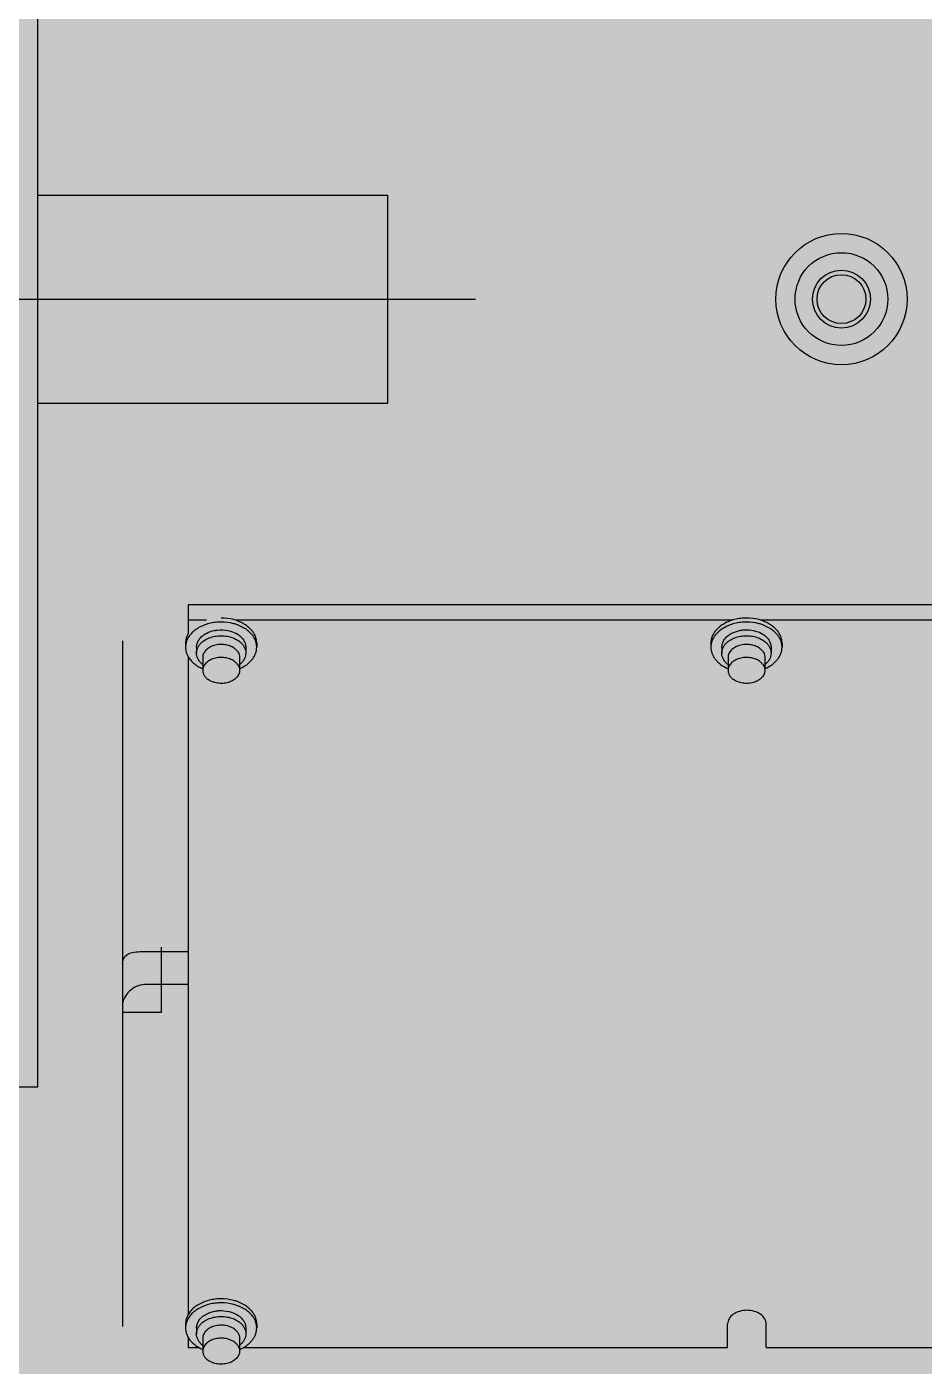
# Model space of a CAD drawing. Header units: millimetres. Extents: x -18489 to 17339, y -1599 to 10961.
# Drawn here: x -16841.79 to -16815.78, y 1558.22 to 1597.05 of the extents above; entities that cross this region are included whole.
import ezdxf

# ---------------------------------------------------------------- set-up
doc = ezdxf.new("R2010")
doc.units = ezdxf.units.MM
for name, color, linetype in [('188K-SM-03-F10-MECH-EQ-Y2257103$0$0 Xref', 8, 'Continuous'), ('188K-SM-03-F10-MECH-EQ-Y2257103$0$M-EQU-FOUNDATION', 8, 'Continuous'), ('188K-SM-03-F10-MECH-EQ-Y2257103$0$Micron CUP L10 HVAC EQU$0$M-MECH-EQU', 136, 'Continuous'), ('188K-SM-03-F10-MECH-EQ-Y2257103$0$Micron CUP L10 HVAC EQU$0$M-PHASE1 AREA', 252, 'Continuous')]:
    doc.layers.add(name, color=color, linetype=linetype)
pattern_1 = [(50, (4473.52, 709.2), (54.6554, -4.78173), [5.715, -62.865]), (355, (4473.52, 709.2), (-10.57303, 57.31705), [4.572, -50.29218]), (100.45144, (4478.076, 708.8), (44.08237, 52.53533), [4.857, -53.42707]), (46.1842, (4473.52, 724.44), (81.32371, -12.6127), [8.5725, -94.2975]), (96.63556, (4480.3, 723.39), (71.22124, 74.22784), [7.2855, -80.14068]), (351.18415, (4473.52, 724.44), (71.22124, 74.22784), [6.858, -75.43792]), (21, (4481.14, 720.63), (45.48432, -30.67956), [5.715, -62.865]), (326, (4481.14, 720.63), (18.54061, 55.25639), [4.572, -50.292]), (71.45144, (4484.93, 718.07), (64.02493, 24.57683), [4.857, -53.42698]), (37.5, (4473.521, 709.2), (0.926581, 25.366512), [0, -49.6824, 0, -51.054, 0, -50.4825]), (7.5, (4473.52, 709.2), (20.0459, 30.054172), [0, -29.1084, 0, -48.5394, 0, -19.2405]), (327.5, (4456.529, 709.2), (40.677179, -1.718623), [0, -19.05, 0, -59.436, 0, -78.867]), (317.5, (4448.91, 709.2), (44.438754, 7.62795), [0, -24.765, 0, -39.4716, 0, -56.007])]

# ---------------------------------------------------------------- blocks, each defined once
blk = doc.blocks.new('188K-SM-03-F10-MECH-EQ-Y2257103$0$Micron CUP L10 HVAC EQU$0$A$C0c53ceb0')
at = {"layer": '188K-SM-03-F10-MECH-EQ-Y2257103$0$Micron CUP L10 HVAC EQU$0$M-PHASE1 AREA'}
for p, q in [((-6983.23339, 6489.0456), (-6983.23339, 6945.7832)), ((-6983.23339, 6747.54639), (-6881.73614, 6747.54639)), ((-6881.73614, 6687.28241), (-6881.73614, 6747.54639)), ((-8502.13966, 6717.4144), (-6856.36183, 6717.4144)), ((-6983.23339, 6687.28241), (-6881.73614, 6687.28241)), ((-6616.0818, 6628.78173), (-6939.591, 6628.78173)), ((-6939.591, 6628.78173), (-6939.591, 6620.42306)), ((-6934.32665, 6624.29633), (-6939.591, 6624.29633)), ((-6782.08703, 6624.29633), (-6925.8254, 6624.29633)), ((-6629.8474, 6624.29633), (-6773.58578, 6624.29633)), ((-6958.62096, 6618.37835), (-6958.62096, 6419.57979)), ((-6940.38392, 6617.65794), (-6940.38392, 6616.49173)), ((-6919.76814, 6617.65794), (-6919.76814, 6616.49173)), ((-6788.1443, 6617.65794), (-6788.1443, 6616.49173)), ((-6767.52851, 6617.65794), (-6767.52851, 6616.49173)), ((-6939.591, 6613.7266), (-6939.591, 6423.06533)), ((-6937.20592, 6616.49173), (-6937.20592, 6614.78728)), ((-6935.40442, 6613.53136), (-6935.40442, 6609.76363)), ((-6924.74764, 6613.53136), (-6924.74764, 6609.76363)), ((-6922.94614, 6616.49173), (-6922.94614, 6614.78728)), ((-6784.96629, 6616.49173), (-6784.96629, 6614.78728)), ((-6783.16479, 6613.53136), (-6783.16479, 6609.76363)), ((-6772.50802, 6613.53136), (-6772.50802, 6609.76363)), ((-6770.70651, 6616.49173), (-6770.70651, 6614.78728)), ((-6952.27764, 6528.26458), (-6939.591, 6528.26458)), ((-6947.32985, 6510.54502), (-6947.32985, 6529.57497)), ((-6939.591, 6518.66437), (-6952.27764, 6518.66437)), ((-6947.32985, 6510.54502), (-6958.62096, 6510.54502)), ((-6989.57697, 6489.0456), (-6983.23339, 6489.0456)), ((-6940.38392, 6420.30021), (-6940.38392, 6419.134)), ((-6937.20592, 6419.134), (-6937.20592, 6417.42955)), ((-6922.94614, 6419.134), (-6922.94614, 6417.42955)), ((-6919.76814, 6420.30021), (-6919.76814, 6419.134)), ((-6783.29166, 6413.48239), (-6783.29166, 6420.30021)), ((-6772.12742, 6413.48239), (-6772.12742, 6420.30021)), ((-6939.591, 6416.36887), (-6939.591, 6413.48239)), ((-6935.40442, 6416.17363), (-6935.40442, 6412.4059)), ((-6924.74764, 6416.17363), (-6924.74764, 6412.4059)), ((-6939.591, 6413.48239), (-6936.55589, 6413.48239)), ((-6923.59616, 6413.48239), (-6783.29166, 6413.48239)), ((-6772.12742, 6413.48239), (-6718.42375, 6413.48239))]:
    blk.add_line(p, q, dxfattribs=at)
for radius in [19.02995, 13.44783, 8.39855, 7.07914]:
    blk.add_circle((-6750.30641, 6717.4133), radius, dxfattribs=at)
for centre, radius, start, end in [((-6931.70035, 6613.47426), 5.95503, 129.8564856, 130.8291454), ((-6928.92646, 6614.54845), 6.74451, 54.7555958, 57.5184151), ((-6928.65241, 6613.23138), 6.26999, 49.0507763, 54.7580849), ((-6928.34703, 6613.59384), 5.79609, 46.6106165, 48.9824614), ((-6928.19396, 6613.75729), 5.57216, 45.2832366, 46.5998895), ((-6779.53627, 6613.56227), 5.83906, 129.8408753, 132.6766715), ((-6779.39252, 6613.39253), 6.06149, 128.88864, 129.8562715), ((-6776.68683, 6614.54845), 6.74451, 54.7555958, 57.5184151), ((-6775.98216, 6613.72837), 5.61228, 45.6272029, 46.99343), ((-6775.91722, 6613.79514), 5.51914, 45.2805899, 45.6243518), ((-6928.92646, 6417.19072), 6.74451, 54.7555958, 57.5184151), ((-6931.77589, 6416.20454), 5.83906, 129.8408753, 132.6766715), ((-6931.63215, 6416.0348), 6.06149, 128.88864, 129.8562715), ((-6928.22178, 6416.37064), 5.61228, 45.6272029, 46.99343), ((-6928.15684, 6416.43741), 5.51914, 45.2805899, 45.6243518), ((-6930.88173, 6423.49144), 11.52164, 244.948865, 246.842348), ((-6931.62513, 6418.83221), 6.07203, 229.7327655, 231.3009778), ((-6929.25921, 6423.46483), 11.4928, 293.1588691, 296.1903204), ((-6928.37631, 6418.65259), 5.8377, 308.5389586, 313.6285733)]:
    blk.add_arc(centre, radius, start, end, dxfattribs=at)
for points, knots in [([(-6925.30724, 6624.11979), (-6925.67809, 6624.25664), (-6927.22251, 6624.74356), (-6928.85327, 6624.94671), (-6930.07603, 6624.94671)], [0, 0, 0, 0, 0.244303598, 1, 1, 1, 1]), ([(-6777.8364, 6624.94671), (-6778.24891, 6624.94671), (-6779.86567, 6624.87827), (-6781.47431, 6624.53709), (-6782.6052, 6624.11979)], [0, 0, 0, 0, 0.254957247, 1, 1, 1, 1]), ([(-6773.06761, 6624.11979), (-6773.43847, 6624.25664), (-6774.98289, 6624.74356), (-6776.61364, 6624.94671), (-6777.8364, 6624.94671)], [0, 0, 0, 0, 0.244303598, 1, 1, 1, 1]), ([(-6934.84482, 6622.95358), (-6935.36572, 6622.76137), (-6936.35769, 6622.31739), (-6937.69101, 6621.45904), (-6938.7968, 6620.44742), (-6939.37535, 6619.66639), (-6939.61013, 6619.26242)], [0, 0, 0, 0, 0.271324072, 0.528954938, 0.771670897, 1, 1, 1, 1]), ([(-6930.07603, 6623.78051), (-6930.48853, 6623.78051), (-6932.1053, 6623.71207), (-6933.71393, 6623.37089), (-6934.84482, 6622.95358)], [0, 0, 0, 0, 0.254957247, 1, 1, 1, 1]), ([(-6934.8431, 6620.24075), (-6934.64214, 6620.36852), (-6933.77713, 6620.85763), (-6932.8203, 6621.17664), (-6932.08153, 6621.32976)], [0, 0, 0, 0, 0.239908505, 1, 1, 1, 1]), ([(-6932.08153, 6621.32976), (-6931.76044, 6621.39631), (-6930.45932, 6621.59664), (-6929.11812, 6621.53801), (-6928.14933, 6621.34576)], [0, 0, 0, 0, 0.249250523, 1, 1, 1, 1]), ([(-6925.30724, 6622.95358), (-6925.67809, 6623.09043), (-6927.22251, 6623.57735), (-6928.85327, 6623.78051), (-6930.07603, 6623.78051)], [0, 0, 0, 0, 0.244303598, 1, 1, 1, 1]), ([(-6928.14933, 6621.34576), (-6927.88883, 6621.29406), (-6926.89679, 6621.05389), (-6925.94152, 6620.64353), (-6925.30446, 6620.23787)], [0, 0, 0, 0, 0.260157378, 1, 1, 1, 1]), ([(-6919.76814, 6617.65794), (-6919.76814, 6617.98943), (-6919.83339, 6618.66011), (-6920.12367, 6619.6413), (-6920.59973, 6620.58325), (-6921.25111, 6621.46803), (-6922.06487, 6622.28026), (-6923.37108, 6623.26696), (-6924.50836, 6623.825), (-6925.30724, 6624.11979)], [0, 0, 0, 0, 0.109955226, 0.22189253, 0.337552064, 0.458254815, 0.584817439, 0.717546671, 1, 1, 1, 1]), ([(-6919.76814, 6616.49173), (-6919.76814, 6616.82322), (-6919.83339, 6617.4939), (-6920.12367, 6618.4751), (-6920.59973, 6619.41705), (-6921.25111, 6620.30183), (-6922.06487, 6621.11406), (-6923.37108, 6622.10076), (-6924.50836, 6622.65879), (-6925.30724, 6622.95358)], [0, 0, 0, 0, 0.109955226, 0.22189253, 0.337552064, 0.458254815, 0.584817439, 0.717546671, 1, 1, 1, 1]), ([(-6782.6052, 6624.11979), (-6783.40407, 6623.825), (-6784.54136, 6623.26696), (-6785.84756, 6622.28026), (-6786.66132, 6621.46803), (-6787.3127, 6620.58325), (-6787.78876, 6619.6413), (-6788.07904, 6618.66011), (-6788.1443, 6617.98943), (-6788.1443, 6617.65794)], [0, 0, 0, 0, 0.282453329, 0.415182561, 0.541745185, 0.662447936, 0.77810747, 0.890044774, 1, 1, 1, 1]), ([(-6782.6052, 6622.95358), (-6783.40407, 6622.65879), (-6784.54136, 6622.10076), (-6785.84756, 6621.11406), (-6786.66132, 6620.30183), (-6787.3127, 6619.41705), (-6787.78876, 6618.4751), (-6788.07904, 6617.4939), (-6788.1443, 6616.82322), (-6788.1443, 6616.49173)], [0, 0, 0, 0, 0.282453329, 0.415182561, 0.541745185, 0.662447936, 0.77810747, 0.890044774, 1, 1, 1, 1]), ([(-6777.8364, 6623.78051), (-6778.24891, 6623.78051), (-6779.86567, 6623.71207), (-6781.47431, 6623.37089), (-6782.6052, 6622.95358)], [0, 0, 0, 0, 0.254957247, 1, 1, 1, 1]), ([(-6782.60347, 6620.24075), (-6782.38205, 6620.38154), (-6781.42344, 6620.91697), (-6780.35551, 6621.24593), (-6779.53366, 6621.38839)], [0, 0, 0, 0, 0.23929935, 1, 1, 1, 1]), ([(-6779.53366, 6621.38839), (-6779.20283, 6621.44573), (-6777.8716, 6621.6058), (-6776.50706, 6621.49837), (-6775.53086, 6621.26246)], [0, 0, 0, 0, 0.250558288, 1, 1, 1, 1]), ([(-6773.06761, 6622.95358), (-6773.43847, 6623.09043), (-6774.98289, 6623.57735), (-6776.61364, 6623.78051), (-6777.8364, 6623.78051)], [0, 0, 0, 0, 0.244303598, 1, 1, 1, 1]), ([(-6775.53086, 6621.26246), (-6775.30587, 6621.20808), (-6774.44692, 6620.96644), (-6773.62228, 6620.59284), (-6773.06484, 6620.23787)], [0, 0, 0, 0, 0.259403393, 1, 1, 1, 1]), ([(-6767.52851, 6617.65794), (-6767.52851, 6617.98943), (-6767.59376, 6618.66011), (-6767.88404, 6619.6413), (-6768.36011, 6620.58325), (-6769.01149, 6621.46803), (-6769.82525, 6622.28026), (-6771.13145, 6623.26696), (-6772.26873, 6623.825), (-6773.06761, 6624.11979)], [0, 0, 0, 0, 0.109955226, 0.22189253, 0.337552064, 0.458254815, 0.584817439, 0.717546671, 1, 1, 1, 1]), ([(-6767.52851, 6616.49173), (-6767.52851, 6616.82322), (-6767.59376, 6617.4939), (-6767.88404, 6618.4751), (-6768.36011, 6619.41705), (-6769.01149, 6620.30183), (-6769.82525, 6621.11406), (-6771.13145, 6622.10076), (-6772.26873, 6622.65879), (-6773.06761, 6622.95358)], [0, 0, 0, 0, 0.109955226, 0.22189253, 0.337552064, 0.458254815, 0.584817439, 0.717546671, 1, 1, 1, 1]), ([(-6939.61013, 6620.42862), (-6939.73558, 6620.21277), (-6939.95837, 6619.77109), (-6940.20296, 6619.07853), (-6940.35087, 6618.37189), (-6940.38392, 6617.89497), (-6940.38392, 6617.65794)], [0, 0, 0, 0, 0.257512723, 0.508724866, 0.755506666, 1, 1, 1, 1]), ([(-6939.61013, 6619.26242), (-6939.73558, 6619.04657), (-6939.95837, 6618.60489), (-6940.20296, 6617.91233), (-6940.35087, 6617.20569), (-6940.38392, 6616.72876), (-6940.38392, 6616.49173)], [0, 0, 0, 0, 0.257512723, 0.508724866, 0.755506666, 1, 1, 1, 1]), ([(-6937.20591, 6616.49173), (-6937.20593, 6616.84527), (-6937.09574, 6617.57098), (-6936.6159, 6618.59188), (-6935.85152, 6619.51078), (-6935.2002, 6620.0137), (-6934.8431, 6620.24075)], [0, 0, 0, 0, 0.229878134, 0.469193344, 0.724849465, 1, 1, 1, 1]), ([(-6937.20591, 6614.78728), (-6937.20592, 6615.07612), (-6937.13347, 6615.66424), (-6936.81385, 6616.51092), (-6936.296, 6617.30224), (-6935.84386, 6617.76412), (-6935.59378, 6617.98021)], [0, 0, 0, 0, 0.235220713, 0.477046611, 0.730847531, 1, 1, 1, 1]), ([(-6935.51673, 6618.04565), (-6935.37469, 6618.16424), (-6934.75959, 6618.63143), (-6934.06468, 6618.98941), (-6933.51807, 6619.20245)], [0, 0, 0, 0, 0.239780998, 1, 1, 1, 1]), ([(-6926.30829, 6616.19556), (-6926.69428, 6616.4685), (-6927.57712, 6616.91976), (-6929.04368, 6617.28195), (-6930.59461, 6617.33475), (-6932.10278, 6617.07366), (-6933.24902, 6616.59979), (-6934.02495, 6616.08118), (-6934.51104, 6615.64421), (-6934.90217, 6615.16031), (-6935.18923, 6614.63916), (-6935.36486, 6614.09221), (-6935.40439, 6613.71664), (-6935.40441, 6613.53136)], [0, 0, 0, 0, 0.127053078, 0.263099053, 0.403097074, 0.541096162, 0.67159514, 0.73291269, 0.791219579, 0.846585546, 0.899365164, 0.950204551, 1, 1, 1, 1]), ([(-6933.51807, 6619.20245), (-6932.97935, 6619.41243), (-6931.83864, 6619.72699), (-6930.06523, 6619.88155), (-6928.29249, 6619.72323), (-6927.15291, 6619.40622), (-6926.61502, 6619.19504)], [0, 0, 0, 0, 0.246137616, 0.500095833, 0.754005293, 1, 1, 1, 1]), ([(-6926.61502, 6619.19504), (-6926.4716, 6619.13873), (-6925.9213, 6618.90496), (-6925.3968, 6618.60845), (-6925.03444, 6618.35222)], [0, 0, 0, 0, 0.257701899, 1, 1, 1, 1]), ([(-6925.03444, 6620.05667), (-6924.71588, 6619.83142), (-6924.13664, 6619.33938), (-6923.46264, 6618.46164), (-6923.04219, 6617.50024), (-6922.94616, 6616.82275), (-6922.94615, 6616.49173)], [0, 0, 0, 0, 0.273138985, 0.528101816, 0.76826059, 1, 1, 1, 1]), ([(-6924.27338, 6617.71683), (-6924.06526, 6617.51074), (-6923.6905, 6617.07544), (-6923.26564, 6616.34709), (-6923.00496, 6615.57812), (-6922.94616, 6615.0483), (-6922.94615, 6614.78728)], [0, 0, 0, 0, 0.266460067, 0.519561979, 0.762529675, 1, 1, 1, 1]), ([(-6784.96628, 6616.49173), (-6784.9663, 6616.84527), (-6784.85612, 6617.57098), (-6784.37628, 6618.59188), (-6783.61189, 6619.51078), (-6782.96057, 6620.0137), (-6782.60347, 6620.24075)], [0, 0, 0, 0, 0.229878134, 0.469193344, 0.724849465, 1, 1, 1, 1]), ([(-6784.96628, 6614.78728), (-6784.9663, 6615.06272), (-6784.90059, 6615.62271), (-6784.6101, 6616.43215), (-6784.13806, 6617.19372), (-6783.72386, 6617.64343), (-6783.49434, 6617.85509)], [0, 0, 0, 0, 0.236311373, 0.47868463, 0.732142065, 1, 1, 1, 1]), ([(-6783.19797, 6618.11059), (-6783.05997, 6618.22191), (-6782.46572, 6618.66014), (-6781.80066, 6618.99892), (-6781.27845, 6619.20245)], [0, 0, 0, 0, 0.240318239, 1, 1, 1, 1]), ([(-6774.06867, 6616.19556), (-6774.45466, 6616.4685), (-6775.33749, 6616.91976), (-6776.80406, 6617.28195), (-6778.35498, 6617.33475), (-6779.86316, 6617.07366), (-6781.0094, 6616.59979), (-6781.78533, 6616.08118), (-6782.27141, 6615.64421), (-6782.66254, 6615.16031), (-6782.94961, 6614.63916), (-6783.12524, 6614.09221), (-6783.16477, 6613.71664), (-6783.16478, 6613.53136)], [0, 0, 0, 0, 0.127053078, 0.263099053, 0.403097074, 0.541096162, 0.67159514, 0.73291269, 0.791219579, 0.846585546, 0.899365164, 0.950204551, 1, 1, 1, 1]), ([(-6781.27845, 6619.20245), (-6780.73972, 6619.41243), (-6779.59901, 6619.72699), (-6777.82561, 6619.88155), (-6776.05287, 6619.72323), (-6774.91328, 6619.40622), (-6774.37539, 6619.19504)], [0, 0, 0, 0, 0.246137616, 0.500095833, 0.754005293, 1, 1, 1, 1]), ([(-6774.37539, 6619.19504), (-6774.23197, 6619.13873), (-6773.68168, 6618.90496), (-6773.15718, 6618.60845), (-6772.79481, 6618.35222)], [0, 0, 0, 0, 0.257701899, 1, 1, 1, 1]), ([(-6772.79481, 6620.05667), (-6772.47625, 6619.83142), (-6771.89701, 6619.33938), (-6771.22302, 6618.46164), (-6770.80257, 6617.50024), (-6770.70654, 6616.82275), (-6770.70652, 6616.49173)], [0, 0, 0, 0, 0.273138985, 0.528101816, 0.76826059, 1, 1, 1, 1]), ([(-6772.79481, 6618.35222), (-6772.73768, 6618.31183), (-6772.51563, 6618.14939), (-6772.30413, 6617.97243), (-6772.15412, 6617.8325)], [0, 0, 0, 0, 0.254324237, 1, 1, 1, 1]), ([(-6772.03375, 6617.71683), (-6771.82564, 6617.51074), (-6771.45088, 6617.07544), (-6771.02602, 6616.34709), (-6770.76533, 6615.57812), (-6770.70654, 6615.0483), (-6770.70652, 6614.78728)], [0, 0, 0, 0, 0.266460067, 0.519561979, 0.762529675, 1, 1, 1, 1]), ([(-6940.38392, 6616.49173), (-6940.38392, 6616.2547), (-6940.35087, 6615.77777), (-6940.20296, 6615.07113), (-6939.95837, 6614.37857), (-6939.73558, 6613.9369), (-6939.61013, 6613.72104)], [0, 0, 0, 0, 0.244493334, 0.491275134, 0.742487277, 1, 1, 1, 1]), ([(-6939.61013, 6613.72104), (-6939.39708, 6613.35446), (-6938.8816, 6612.64344), (-6937.90814, 6611.70591), (-6936.74006, 6610.89082), (-6935.87018, 6610.4516), (-6935.41276, 6610.25587)], [0, 0, 0, 0, 0.230036648, 0.473173706, 0.730068369, 1, 1, 1, 1]), ([(-6935.42154, 6611.45108), (-6935.69667, 6611.67152), (-6936.19514, 6612.14614), (-6936.76932, 6612.97121), (-6937.12508, 6613.86125), (-6937.20589, 6614.48266), (-6937.20591, 6614.78728)], [0, 0, 0, 0, 0.27071122, 0.524907514, 0.766088143, 1, 1, 1, 1]), ([(-6926.30829, 6612.42782), (-6926.69428, 6612.70076), (-6927.57712, 6613.15202), (-6929.04368, 6613.51421), (-6930.59461, 6613.56702), (-6932.10278, 6613.30592), (-6933.24902, 6612.83205), (-6934.02495, 6612.31344), (-6934.51104, 6611.87647), (-6934.90217, 6611.39257), (-6935.18923, 6610.87143), (-6935.36486, 6610.32447), (-6935.40439, 6609.94891), (-6935.40441, 6609.76363)], [0, 0, 0, 0, 0.127053078, 0.263099053, 0.403097074, 0.541096163, 0.67159514, 0.73291269, 0.79121958, 0.846585546, 0.899365164, 0.950204551, 1, 1, 1, 1]), ([(-6926.30829, 6616.19556), (-6926.07022, 6616.02722), (-6925.63734, 6615.6595), (-6925.13363, 6615.00354), (-6924.81943, 6614.28505), (-6924.74763, 6613.77874), (-6924.74765, 6613.53136)], [0, 0, 0, 0, 0.273135441, 0.528102832, 0.768261134, 1, 1, 1, 1]), ([(-6924.7393, 6610.25587), (-6924.01345, 6610.56645), (-6922.98539, 6611.13364), (-6921.81357, 6612.10036), (-6921.08626, 6612.88462), (-6920.50605, 6613.72988), (-6920.08319, 6614.62296), (-6919.82589, 6615.54866), (-6919.76814, 6616.17953), (-6919.76814, 6616.49173)], [0, 0, 0, 0, 0.280801595, 0.412884769, 0.539134721, 0.659942893, 0.776135559, 0.888958728, 1, 1, 1, 1]), ([(-6922.94615, 6614.78728), (-6922.94613, 6614.48187), (-6923.02743, 6613.8588), (-6923.385, 6612.96657), (-6923.96208, 6612.13995), (-6924.4628, 6611.66471), (-6924.73914, 6611.44415)], [0, 0, 0, 0, 0.233858872, 0.475016731, 0.729262571, 1, 1, 1, 1]), ([(-6788.1443, 6616.49173), (-6788.1443, 6616.17953), (-6788.08654, 6615.54866), (-6787.82925, 6614.62296), (-6787.40638, 6613.72988), (-6786.82617, 6612.88462), (-6786.09886, 6612.10036), (-6784.92704, 6611.13364), (-6783.89898, 6610.56645), (-6783.17313, 6610.25587)], [0, 0, 0, 0, 0.111041272, 0.223864441, 0.340057107, 0.460865279, 0.587115231, 0.719198405, 1, 1, 1, 1]), ([(-6783.18192, 6611.45108), (-6783.45704, 6611.67152), (-6783.95552, 6612.14614), (-6784.5297, 6612.97121), (-6784.88545, 6613.86125), (-6784.96627, 6614.48266), (-6784.96628, 6614.78728)], [0, 0, 0, 0, 0.27071122, 0.524907514, 0.766088143, 1, 1, 1, 1]), ([(-6774.06867, 6612.42782), (-6774.45466, 6612.70076), (-6775.33749, 6613.15202), (-6776.80406, 6613.51421), (-6778.35498, 6613.56702), (-6779.86316, 6613.30592), (-6781.0094, 6612.83205), (-6781.78533, 6612.31344), (-6782.27141, 6611.87647), (-6782.66254, 6611.39257), (-6782.94961, 6610.87143), (-6783.12524, 6610.32447), (-6783.16477, 6609.94891), (-6783.16478, 6609.76363)], [0, 0, 0, 0, 0.127053078, 0.263099053, 0.403097074, 0.541096163, 0.67159514, 0.73291269, 0.79121958, 0.846585546, 0.899365164, 0.950204551, 1, 1, 1, 1]), ([(-6774.06867, 6616.19556), (-6773.8306, 6616.02722), (-6773.39772, 6615.6595), (-6772.89401, 6615.00354), (-6772.57981, 6614.28505), (-6772.50801, 6613.77874), (-6772.50803, 6613.53136)], [0, 0, 0, 0, 0.273135441, 0.528102832, 0.768261134, 1, 1, 1, 1]), ([(-6772.49967, 6610.25587), (-6771.77383, 6610.56645), (-6770.74577, 6611.13364), (-6769.57395, 6612.10036), (-6768.84663, 6612.88462), (-6768.26642, 6613.72988), (-6767.84356, 6614.62296), (-6767.58626, 6615.54866), (-6767.52851, 6616.17953), (-6767.52851, 6616.49173)], [0, 0, 0, 0, 0.280801595, 0.412884769, 0.539134721, 0.659942893, 0.776135559, 0.888958728, 1, 1, 1, 1]), ([(-6770.70652, 6614.78728), (-6770.70651, 6614.48187), (-6770.7878, 6613.8588), (-6771.14537, 6612.96657), (-6771.72245, 6612.13995), (-6772.22318, 6611.66471), (-6772.49952, 6611.44415)], [0, 0, 0, 0, 0.233858872, 0.475016731, 0.729262571, 1, 1, 1, 1]), ([(-6935.40441, 6609.76363), (-6935.40442, 6609.51625), (-6935.33263, 6609.00994), (-6935.01843, 6608.29145), (-6934.51472, 6607.63549), (-6934.08183, 6607.26777), (-6933.84377, 6607.09943)], [0, 0, 0, 0, 0.231738866, 0.471897168, 0.72686456, 1, 1, 1, 1]), ([(-6924.74765, 6609.76363), (-6924.74766, 6609.57835), (-6924.7872, 6609.20278), (-6924.96282, 6608.65583), (-6925.24989, 6608.13468), (-6925.64102, 6607.65078), (-6926.1271, 6607.21381), (-6926.90304, 6606.6952), (-6928.04928, 6606.22133), (-6929.55745, 6605.96024), (-6931.10838, 6606.01304), (-6932.57494, 6606.37523), (-6933.45777, 6606.82649), (-6933.84377, 6607.09943)], [0, 0, 0, 0, 0.049795449, 0.100634836, 0.153414454, 0.208780421, 0.26708731, 0.32840486, 0.458903838, 0.596902926, 0.736900947, 0.872946922, 1, 1, 1, 1]), ([(-6926.30829, 6612.42782), (-6926.07022, 6612.25948), (-6925.63734, 6611.89176), (-6925.13363, 6611.23581), (-6924.81943, 6610.51732), (-6924.74763, 6610.01101), (-6924.74765, 6609.76363)], [0, 0, 0, 0, 0.27313544, 0.528102832, 0.768261134, 1, 1, 1, 1]), ([(-6783.16478, 6609.76363), (-6783.1648, 6609.51625), (-6783.093, 6609.00994), (-6782.7788, 6608.29145), (-6782.27509, 6607.63549), (-6781.84221, 6607.26777), (-6781.60414, 6607.09943)], [0, 0, 0, 0, 0.231738866, 0.471897168, 0.72686456, 1, 1, 1, 1]), ([(-6772.50803, 6609.76363), (-6772.50804, 6609.57835), (-6772.54757, 6609.20278), (-6772.7232, 6608.65583), (-6773.01027, 6608.13468), (-6773.4014, 6607.65078), (-6773.88748, 6607.21381), (-6774.66341, 6606.6952), (-6775.80965, 6606.22133), (-6777.31783, 6605.96024), (-6778.86875, 6606.01304), (-6780.33531, 6606.37523), (-6781.21815, 6606.82649), (-6781.60414, 6607.09943)], [0, 0, 0, 0, 0.049795449, 0.100634836, 0.153414454, 0.20878042, 0.26708731, 0.32840486, 0.458903838, 0.596902926, 0.736900947, 0.872946922, 1, 1, 1, 1]), ([(-6774.06867, 6612.42782), (-6773.8306, 6612.25948), (-6773.39772, 6611.89176), (-6772.89401, 6611.23581), (-6772.57981, 6610.51732), (-6772.50801, 6610.01101), (-6772.50803, 6609.76363)], [0, 0, 0, 0, 0.27313544, 0.528102832, 0.768261134, 1, 1, 1, 1]), ([(-6958.62096, 6524.76379), (-6958.62096, 6525.38744), (-6958.33522, 6526.67136), (-6956.68641, 6527.84383), (-6954.60179, 6528.21251), (-6953.09374, 6528.26458), (-6952.27764, 6528.26458)], [0, 0, 0, 0, 0.229342625, 0.445157999, 0.699884487, 1, 1, 1, 1]), ([(-6952.27764, 6518.66437), (-6953.11503, 6518.66437), (-6954.78826, 6518.23919), (-6956.77145, 6516.7893), (-6958.12548, 6515.08964), (-6958.62096, 6513.77731), (-6958.62096, 6513.19435)], [0, 0, 0, 0, 0.279195384, 0.553787584, 0.805634837, 1, 1, 1, 1]), ([(-6934.84482, 6426.76206), (-6935.36572, 6426.56984), (-6936.35769, 6426.12587), (-6937.69101, 6425.26751), (-6938.7968, 6424.2559), (-6939.37535, 6423.47487), (-6939.61013, 6423.07089)], [0, 0, 0, 0, 0.271324072, 0.528954938, 0.771670897, 1, 1, 1, 1]), ([(-6930.07603, 6427.58898), (-6930.48853, 6427.58898), (-6932.1053, 6427.52054), (-6933.71393, 6427.17936), (-6934.84482, 6426.76206)], [0, 0, 0, 0, 0.254957247, 1, 1, 1, 1]), ([(-6925.30724, 6426.76206), (-6925.67809, 6426.89891), (-6927.22251, 6427.38583), (-6928.85327, 6427.58898), (-6930.07603, 6427.58898)], [0, 0, 0, 0, 0.244303598, 1, 1, 1, 1]), ([(-6919.76814, 6420.30021), (-6919.76814, 6420.6317), (-6919.83339, 6421.30238), (-6920.12367, 6422.28357), (-6920.59973, 6423.22552), (-6921.25111, 6424.1103), (-6922.06487, 6424.92253), (-6923.37108, 6425.90923), (-6924.50836, 6426.46727), (-6925.30724, 6426.76206)], [0, 0, 0, 0, 0.109955226, 0.22189253, 0.337552064, 0.458254815, 0.584817439, 0.717546671, 1, 1, 1, 1]), ([(-6939.61013, 6423.07089), (-6939.73558, 6422.85504), (-6939.95837, 6422.41336), (-6940.20296, 6421.7208), (-6940.35087, 6421.01416), (-6940.38392, 6420.53724), (-6940.38392, 6420.30021)], [0, 0, 0, 0, 0.257512723, 0.508724866, 0.755506666, 1, 1, 1, 1]), ([(-6934.84482, 6425.59585), (-6935.36572, 6425.40364), (-6936.35769, 6424.95966), (-6937.69101, 6424.10131), (-6938.7968, 6423.08969), (-6939.37535, 6422.30866), (-6939.61013, 6421.90469)], [0, 0, 0, 0, 0.271324072, 0.528954938, 0.771670897, 1, 1, 1, 1]), ([(-6937.20591, 6419.134), (-6937.20593, 6419.48754), (-6937.09574, 6420.21325), (-6936.6159, 6421.23415), (-6935.85152, 6422.15305), (-6935.2002, 6422.65597), (-6934.8431, 6422.88302)], [0, 0, 0, 0, 0.229878134, 0.469193344, 0.724849465, 1, 1, 1, 1]), ([(-6930.07603, 6426.42278), (-6930.48853, 6426.42278), (-6932.1053, 6426.35434), (-6933.71393, 6426.01316), (-6934.84482, 6425.59585)], [0, 0, 0, 0, 0.254957247, 1, 1, 1, 1]), ([(-6934.8431, 6422.88302), (-6934.62167, 6423.02381), (-6933.66306, 6423.55924), (-6932.59514, 6423.8882), (-6931.77329, 6424.03066)], [0, 0, 0, 0, 0.23929935, 1, 1, 1, 1]), ([(-6931.77329, 6424.03066), (-6931.44246, 6424.088), (-6930.11122, 6424.24807), (-6928.74668, 6424.14064), (-6927.77049, 6423.90473)], [0, 0, 0, 0, 0.250558288, 1, 1, 1, 1]), ([(-6925.30724, 6425.59585), (-6925.67809, 6425.7327), (-6927.22251, 6426.21962), (-6928.85327, 6426.42278), (-6930.07603, 6426.42278)], [0, 0, 0, 0, 0.244303598, 1, 1, 1, 1]), ([(-6927.77049, 6423.90473), (-6927.54549, 6423.85035), (-6926.68655, 6423.60871), (-6925.8619, 6423.23511), (-6925.30446, 6422.88014)], [0, 0, 0, 0, 0.259403393, 1, 1, 1, 1]), ([(-6919.76814, 6419.134), (-6919.76814, 6419.46549), (-6919.83339, 6420.13617), (-6920.12367, 6421.11737), (-6920.59973, 6422.05932), (-6921.25111, 6422.9441), (-6922.06487, 6423.75633), (-6923.37108, 6424.74303), (-6924.50836, 6425.30106), (-6925.30724, 6425.59585)], [0, 0, 0, 0, 0.109955226, 0.22189253, 0.337552064, 0.458254815, 0.584817439, 0.717546671, 1, 1, 1, 1]), ([(-6925.03444, 6422.69894), (-6924.71588, 6422.47369), (-6924.13664, 6421.98165), (-6923.46264, 6421.10391), (-6923.04219, 6420.14251), (-6922.94616, 6419.46502), (-6922.94615, 6419.134)], [0, 0, 0, 0, 0.273138985, 0.528101816, 0.76826059, 1, 1, 1, 1]), ([(-6772.12742, 6420.30021), (-6772.12742, 6420.82331), (-6772.46711, 6421.94685), (-6773.76784, 6423.23309), (-6775.59615, 6424.05936), (-6777.70954, 6424.34485), (-6779.82293, 6424.05936), (-6781.65124, 6423.23309), (-6782.95196, 6421.94685), (-6783.29166, 6420.82331), (-6783.29166, 6420.30021)], [0, 0, 0, 0, 0.104746837, 0.222329114, 0.356016419, 0.5, 0.643983581, 0.777670886, 0.895253162, 1, 1, 1, 1]), ([(-6939.61013, 6421.90469), (-6939.73558, 6421.68884), (-6939.95837, 6421.24716), (-6940.20296, 6420.5546), (-6940.35087, 6419.84796), (-6940.38392, 6419.37103), (-6940.38392, 6419.134)], [0, 0, 0, 0, 0.257512723, 0.508724866, 0.755506666, 1, 1, 1, 1]), ([(-6940.38392, 6419.134), (-6940.38392, 6418.89697), (-6940.35087, 6418.42004), (-6940.20296, 6417.7134), (-6939.95837, 6417.02084), (-6939.73558, 6416.57917), (-6939.61013, 6416.36331)], [0, 0, 0, 0, 0.244493334, 0.491275134, 0.742487277, 1, 1, 1, 1]), ([(-6937.20591, 6417.42955), (-6937.20592, 6417.70499), (-6937.14021, 6418.26498), (-6936.84973, 6419.07443), (-6936.37769, 6419.83599), (-6935.96348, 6420.2857), (-6935.73396, 6420.49736)], [0, 0, 0, 0, 0.236311373, 0.47868463, 0.732142065, 1, 1, 1, 1]), ([(-6935.4376, 6420.75286), (-6935.2996, 6420.86418), (-6934.70535, 6421.30241), (-6934.04028, 6421.64119), (-6933.51807, 6421.84472)], [0, 0, 0, 0, 0.240318239, 1, 1, 1, 1]), ([(-6926.30829, 6418.83783), (-6926.69428, 6419.11077), (-6927.57712, 6419.56203), (-6929.04368, 6419.92422), (-6930.59461, 6419.97702), (-6932.10278, 6419.71593), (-6933.24902, 6419.24206), (-6934.02495, 6418.72345), (-6934.51104, 6418.28648), (-6934.90217, 6417.80258), (-6935.18923, 6417.28143), (-6935.36486, 6416.73448), (-6935.40439, 6416.35892), (-6935.40441, 6416.17363)], [0, 0, 0, 0, 0.127053078, 0.263099053, 0.403097074, 0.541096162, 0.67159514, 0.73291269, 0.791219579, 0.846585546, 0.899365164, 0.950204551, 1, 1, 1, 1]), ([(-6933.51807, 6421.84472), (-6932.97935, 6422.0547), (-6931.83864, 6422.36926), (-6930.06523, 6422.52382), (-6928.29249, 6422.3655), (-6927.15291, 6422.04849), (-6926.61502, 6421.83731)], [0, 0, 0, 0, 0.246137616, 0.500095833, 0.754005293, 1, 1, 1, 1]), ([(-6926.61502, 6421.83731), (-6926.4716, 6421.781), (-6925.9213, 6421.54723), (-6925.3968, 6421.25072), (-6925.03444, 6420.99449)], [0, 0, 0, 0, 0.257701899, 1, 1, 1, 1]), ([(-6926.30829, 6418.83783), (-6926.07022, 6418.66949), (-6925.63734, 6418.30177), (-6925.13363, 6417.64581), (-6924.81943, 6416.92732), (-6924.74763, 6416.42101), (-6924.74765, 6416.17363)], [0, 0, 0, 0, 0.273135441, 0.528102832, 0.768261134, 1, 1, 1, 1]), ([(-6925.03444, 6420.99449), (-6924.97731, 6420.9541), (-6924.75526, 6420.79166), (-6924.54375, 6420.6147), (-6924.39374, 6420.47477)], [0, 0, 0, 0, 0.254324237, 1, 1, 1, 1]), ([(-6924.27338, 6420.3591), (-6924.06526, 6420.15301), (-6923.6905, 6419.71771), (-6923.26564, 6418.98936), (-6923.00496, 6418.22039), (-6922.94616, 6417.69057), (-6922.94615, 6417.42955)], [0, 0, 0, 0, 0.266460067, 0.519561979, 0.762529675, 1, 1, 1, 1]), ([(-6924.18681, 6413.15196), (-6923.53383, 6413.4734), (-6922.61364, 6414.04316), (-6921.57284, 6414.98297), (-6920.92897, 6415.73555), (-6920.41697, 6416.53867), (-6920.04481, 6417.38121), (-6919.8188, 6418.25052), (-6919.76814, 6418.84129), (-6919.76814, 6419.134)], [0, 0, 0, 0, 0.278914809, 0.410341784, 0.53631175, 0.65727955, 0.774063787, 0.887825769, 1, 1, 1, 1]), ([(-6939.61013, 6416.36331), (-6939.41074, 6416.02023), (-6938.93389, 6415.35347), (-6938.04089, 6414.46483), (-6936.97352, 6413.68121), (-6936.17855, 6413.24915), (-6935.7603, 6413.05364)], [0, 0, 0, 0, 0.231166026, 0.474613239, 0.731045203, 1, 1, 1, 1]), ([(-6935.54981, 6414.19902), (-6935.80634, 6414.41636), (-6936.27037, 6414.88171), (-6936.80255, 6415.68196), (-6937.13136, 6416.5399), (-6937.20589, 6417.13662), (-6937.20591, 6417.42955)], [0, 0, 0, 0, 0.269589268, 0.523473206, 0.765125106, 1, 1, 1, 1]), ([(-6926.30829, 6415.07009), (-6926.69428, 6415.34303), (-6927.57712, 6415.79429), (-6929.04368, 6416.15648), (-6930.59461, 6416.20929), (-6932.10278, 6415.94819), (-6933.24902, 6415.47432), (-6934.02495, 6414.95571), (-6934.51104, 6414.51874), (-6934.90217, 6414.03484), (-6935.18923, 6413.5137), (-6935.36486, 6412.96674), (-6935.40439, 6412.59118), (-6935.40441, 6412.4059)], [0, 0, 0, 0, 0.127053078, 0.263099053, 0.403097074, 0.541096163, 0.67159514, 0.73291269, 0.79121958, 0.846585546, 0.899365164, 0.950204551, 1, 1, 1, 1]), ([(-6926.30829, 6415.07009), (-6926.07022, 6414.90175), (-6925.63734, 6414.53403), (-6925.13363, 6413.87808), (-6924.81943, 6413.15959), (-6924.74763, 6412.65328), (-6924.74765, 6412.4059)], [0, 0, 0, 0, 0.27313544, 0.528102832, 0.768261134, 1, 1, 1, 1]), ([(-6922.94615, 6417.42955), (-6922.94613, 6417.16097), (-6923.00853, 6416.61535), (-6923.28462, 6415.82513), (-6923.73393, 6415.07923), (-6924.12917, 6414.63621), (-6924.3484, 6414.42709)], [0, 0, 0, 0, 0.236865489, 0.479520859, 0.732808027, 1, 1, 1, 1]), ([(-6935.40441, 6412.4059), (-6935.40442, 6412.15852), (-6935.33263, 6411.65221), (-6935.01843, 6410.93372), (-6934.51472, 6410.27776), (-6934.08183, 6409.91004), (-6933.84377, 6409.7417)], [0, 0, 0, 0, 0.231738866, 0.471897168, 0.72686456, 1, 1, 1, 1]), ([(-6924.74765, 6412.4059), (-6924.74766, 6412.22062), (-6924.7872, 6411.84505), (-6924.96282, 6411.2981), (-6925.24989, 6410.77695), (-6925.64102, 6410.29305), (-6926.1271, 6409.85608), (-6926.90304, 6409.33747), (-6928.04928, 6408.8636), (-6929.55745, 6408.60251), (-6931.10838, 6408.65531), (-6932.57494, 6409.0175), (-6933.45777, 6409.46876), (-6933.84377, 6409.7417)], [0, 0, 0, 0, 0.049795449, 0.100634836, 0.153414454, 0.208780421, 0.26708731, 0.32840486, 0.458903838, 0.596902926, 0.736900947, 0.872946922, 1, 1, 1, 1])]:
    blk.add_open_spline(points, degree=3, knots=knots, dxfattribs=at)
blk = doc.blocks.new('188K-SM-03-F10-MECH-EQ-Y2257103$0$Micron CUP L10 HVAC EQU')
at = {"layer": '188K-SM-03-F10-MECH-EQ-Y2257103$0$Micron CUP L10 HVAC EQU$0$M-MECH-EQU'}
blk.add_blockref('188K-SM-03-F10-MECH-EQ-Y2257103$0$Micron CUP L10 HVAC EQU$0$A$C0c53ceb0', (-206166.7, 2082.18), dxfattribs=at)
blk = doc.blocks.new('188K-SM-03-F10-MECH-EQ-Y2257103')
at = {"layer": '188K-SM-03-F10-MECH-EQ-Y2257103$0$M-EQU-FOUNDATION'}
h = blk.add_hatch(dxfattribs=at)
h.set_pattern_fill('AR-CONC', color=256, scale=0.3)
h.set_pattern_definition(pattern_1)
h.paths.add_polyline_path([(-17043.149, 4192.459), (-16393.149, 4192.459), (-16393.149, 1372.459), (-17043.149, 1372.459)], flags=16)
h.paths.add_polyline_path([(-17048.149, 4197.459), (-16388.149, 4197.459), (-16388.149, 1367.459), (-17048.149, 1367.459)])
h = blk.add_hatch(dxfattribs=at)
h.set_pattern_fill('AR-CONC', color=256, scale=0.3)
h.set_pattern_definition(pattern_1)
h.paths.add_polyline_path([(-17033.149, 4182.459), (-16403.149, 4182.459), (-16403.149, 1382.459), (-17033.149, 1382.459)])
at = {"layer": '188K-SM-03-F10-MECH-EQ-Y2257103$0$0 Xref', "xscale": 0.1, "yscale": 0.1, "zscale": 0.1}
blk.add_blockref('188K-SM-03-F10-MECH-EQ-Y2257103$0$Micron CUP L10 HVAC EQU', (4473.521, 709.199), dxfattribs=at)

msp = doc.modelspace()

# ---------------------------------------------------------------- block references
msp.add_blockref('188K-SM-03-F10-MECH-EQ-Y2257103', (0, 0))

doc.saveas('drawing.dxf')
